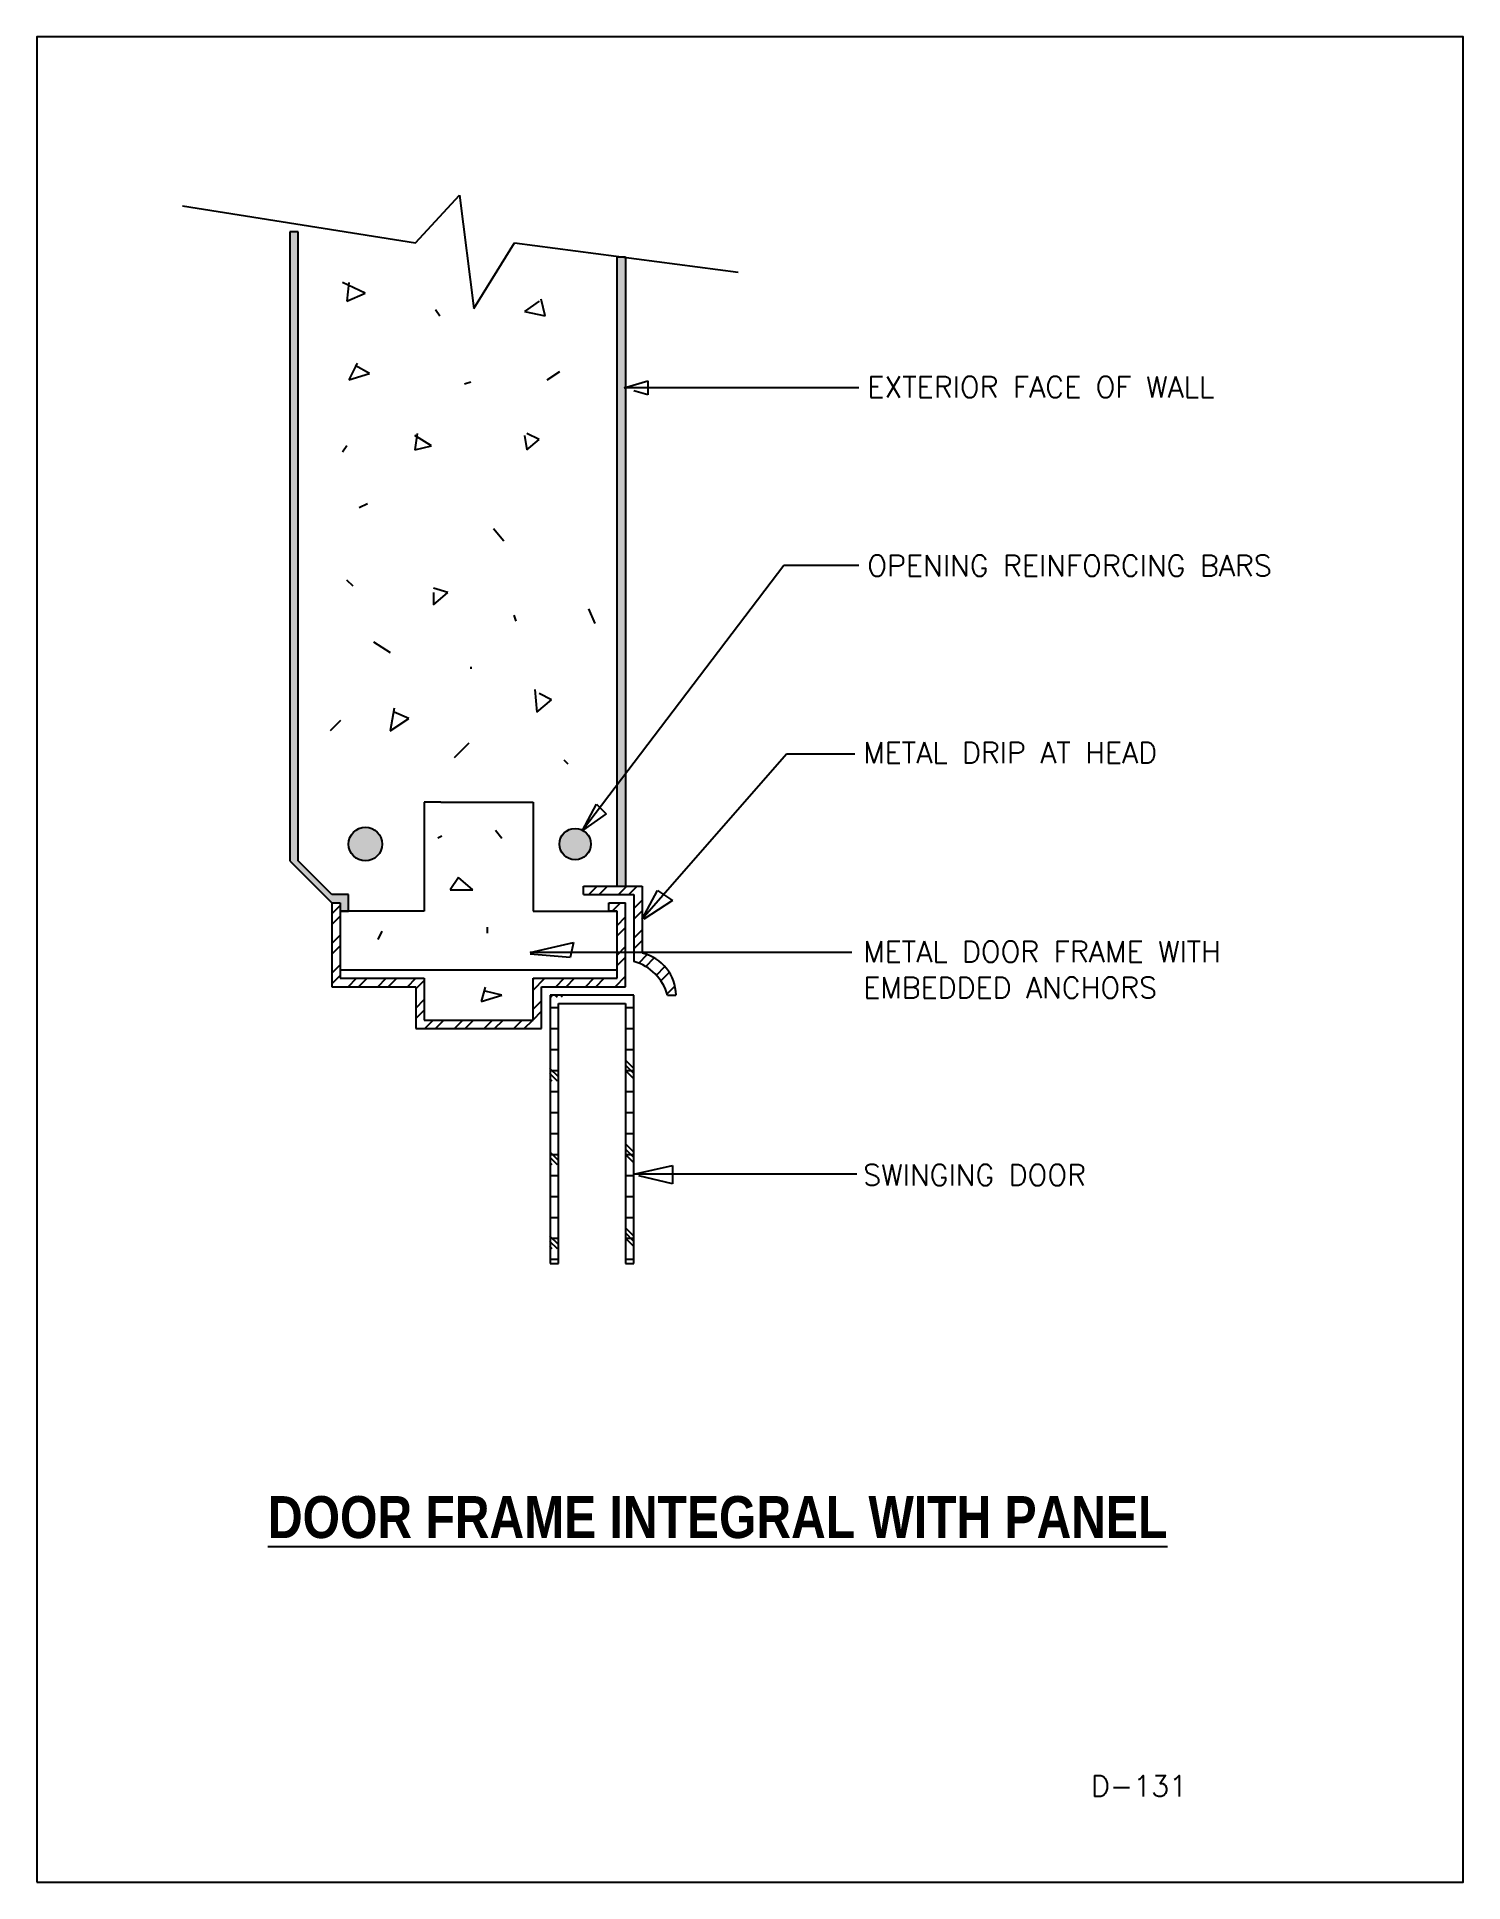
# Model space of a CAD drawing. Extents: x 0 to 8.5, y 0 to 11.
import ezdxf

# ---------------------------------------------------------------- set-up
doc = ezdxf.new("R2010")
doc.units = 0
doc.header["$MEASUREMENT"] = 0
doc.layers.get('0').update_dxf_attribs({"linetype": 'CONTINUOUS'})
doc.styles.get("Standard").update_dxf_attribs({"font": 'simplex.shx'})
pattern_1 = [(45, (-1.24174, 0.58774), (-0.0883883, 0.0883883), []), (45, (-1.24174, 0.65024), (-0.0883883, 0.0883883), [])]

msp = doc.modelspace()

# ---------------------------------------------------------------- hatches: boundary and pattern name
at = {"linetype": 'Continuous'}
h = msp.add_hatch(color=256, dxfattribs=at)
h.paths.add_polyline_path([(1.558, 9.838), (1.508, 9.838), (1.508, 6.088), (1.758, 5.838), (1.808, 5.838), (1.808, 5.788), (1.858, 5.788), (1.858, 5.838), (1.858, 5.888), (1.758, 5.888), (1.558, 6.088)])
h.paths.add_polyline_path([(3.508, 9.688), (3.458, 9.688), (3.458, 5.938), (3.508, 5.938)])
h = msp.add_hatch(color=256, dxfattribs=at)
h.paths.add_polyline_path([(2.058, 6.188, 1), (1.858, 6.188, 1)])
h.paths.add_polyline_path([(3.302, 6.188, 1), (3.115, 6.188, 1)])
h = msp.add_hatch(dxfattribs=at)
h.set_pattern_fill('STEEL', color=256, style=0)
h.set_pattern_definition(pattern_1)
h.paths.add_polyline_path([(1.758, 5.338), (2.258, 5.338), (2.258, 5.088), (3.008, 5.088), (3.008, 5.338), (3.508, 5.338), (3.508, 5.838), (3.408, 5.838), (3.408, 5.788), (3.458, 5.788), (3.458, 5.388), (2.958, 5.388), (2.958, 5.138), (2.308, 5.138), (2.308, 5.388), (1.808, 5.388), (1.808, 5.838), (1.758, 5.838)])
h = msp.add_hatch(dxfattribs=at)
h.set_pattern_fill('STEEL', color=256, style=0)
h.set_pattern_definition(pattern_1)
h.paths.add_polyline_path([(3.758, 5.288), (3.808, 5.288, 0.343108), (3.608, 5.538), (3.608, 5.938), (3.258, 5.938), (3.258, 5.888), (3.558, 5.888), (3.558, 5.488, -0.265564)])
h = msp.add_hatch(dxfattribs=at)
h.set_pattern_fill('CORK', color=256, style=0)
h.set_pattern_definition([(0, (-1.24174, 0.58774), (0, 0.125), []), (135, (-1.17924, 0.52524), (-0.25, -0.25), [0.176777, -0.176777]), (135, (-1.148, 0.52524), (-0.25, -0.25), [0.176777, -0.176777]), (135, (-1.11674, 0.52524), (-0.25, -0.25), [0.176777, -0.176777])])
h.paths.add_polyline_path([(3.508, 3.688), (3.558, 3.688), (3.558, 5.288), (3.058, 5.288), (3.058, 3.688), (3.108, 3.688), (3.108, 5.238), (3.508, 5.238)])

# ---------------------------------------------------------------- linework, layer by layer
for p, q in [((2.256, 9.773), (2.518, 10.057)), ((2.518, 10.057), (2.605, 9.38)), ((0.867, 9.992), (2.256, 9.773)), ((1.508, 9.838), (1.508, 6.088)), ((1.558, 9.838), (1.508, 9.838)), ((1.558, 6.088), (1.558, 9.838)), ((2.605, 9.38), (2.846, 9.773)), ((2.846, 9.773), (4.18, 9.598)), ((3.458, 5.938), (3.458, 9.688)), ((3.458, 9.688), (3.508, 9.688)), ((3.508, 9.688), (3.508, 5.938)), ((1.957, 9.473), (1.822, 9.535)), ((1.859, 9.535), (1.847, 9.424)), ((1.847, 9.424), (1.957, 9.473)), ((2.376, 9.375), (2.401, 9.338)), ((2.993, 9.424), (2.906, 9.363)), ((2.906, 9.363), (3.03, 9.338)), ((3.03, 9.338), (3.005, 9.436)), ((1.908, 9.055), (1.859, 8.956)), ((1.982, 8.993), (1.896, 9.042)), ((1.859, 8.956), (1.982, 8.993)), ((2.549, 8.932), (2.586, 8.944)), ((3.042, 8.956), (3.116, 9.006)), ((3.5, 8.907), (3.641, 8.949)), ((3.641, 8.949), (3.641, 8.866)), ((4.899, 8.907), (3.5, 8.907)), ((3.641, 8.866), (3.558, 8.891)), ((2.266, 8.636), (2.253, 8.538)), ((2.352, 8.562), (2.253, 8.624)), ((2.906, 8.624), (2.919, 8.538)), ((2.993, 8.599), (2.919, 8.636)), ((2.919, 8.538), (2.993, 8.599)), ((1.847, 8.562), (1.822, 8.525)), ((2.253, 8.538), (2.352, 8.562)), ((1.97, 8.217), (1.921, 8.193)), ((2.721, 8.07), (2.783, 7.996)), ((4.452, 7.849), (3.252, 6.27)), ((4.899, 7.849), (4.452, 7.849)), ((1.884, 7.725), (1.847, 7.762)), ((2.45, 7.688), (2.364, 7.713)), ((2.364, 7.688), (2.364, 7.614)), ((2.364, 7.614), (2.45, 7.688)), ((2.857, 7.516), (2.845, 7.553)), ((3.288, 7.59), (3.325, 7.503)), ((2.007, 7.393), (2.105, 7.331)), ((2.586, 7.245), (2.586, 7.232)), ((2.968, 7.109), (2.98, 6.974)), ((2.98, 6.974), (3.066, 7.048)), ((3.066, 7.048), (2.993, 7.085)), ((2.13, 6.999), (2.105, 6.863)), ((2.105, 6.863), (2.216, 6.937)), ((2.216, 6.937), (2.13, 6.974)), ((1.81, 6.925), (1.748, 6.863)), ((2.574, 6.789), (2.487, 6.703)), ((4.468, 6.725), (3.608, 5.741)), ((4.874, 6.725), (4.468, 6.725)), ((3.14, 6.691), (3.165, 6.666)), ((2.408, 6.438), (2.308, 6.438)), ((2.308, 6.438), (2.308, 5.788)), ((2.408, 6.438), (2.958, 6.438)), ((2.958, 6.438), (2.958, 5.788)), ((3.252, 6.27), (3.335, 6.427)), ((3.335, 6.427), (3.393, 6.369)), ((2.734, 6.272), (2.771, 6.223)), ((3.393, 6.369), (3.252, 6.27)), ((2.413, 6.235), (2.389, 6.223)), ((1.508, 6.088), (1.758, 5.838)), ((1.758, 5.888), (1.558, 6.088)), ((2.512, 5.989), (2.463, 5.915)), ((2.598, 5.915), (2.512, 5.989)), ((1.858, 5.888), (1.758, 5.888)), ((1.758, 5.838), (1.758, 5.338)), ((1.758, 5.838), (1.808, 5.838)), ((1.808, 5.838), (1.808, 5.388)), ((1.858, 5.838), (1.858, 5.888)), ((1.858, 5.788), (1.858, 5.838)), ((2.463, 5.915), (2.598, 5.915)), ((3.258, 5.888), (3.258, 5.938)), ((3.258, 5.938), (3.608, 5.938)), ((3.258, 5.888), (3.558, 5.888)), ((3.408, 5.788), (3.408, 5.838)), ((3.408, 5.838), (3.508, 5.838)), ((3.508, 5.338), (3.508, 5.838)), ((3.558, 5.888), (3.558, 5.488)), ((3.608, 5.938), (3.608, 5.538)), ((3.608, 5.741), (3.698, 5.911)), ((3.788, 5.851), (3.618, 5.741)), ((3.698, 5.911), (3.788, 5.851)), ((1.808, 5.788), (1.858, 5.788)), ((2.308, 5.788), (1.808, 5.788)), ((2.958, 5.788), (3.458, 5.788)), ((3.458, 5.788), (3.408, 5.788)), ((3.458, 5.388), (3.458, 5.788)), ((2.056, 5.669), (2.031, 5.619)), ((2.684, 5.693), (2.684, 5.656)), ((2.939, 5.541), (3.198, 5.601)), ((4.857, 5.541), (2.939, 5.541)), ((3.178, 5.512), (2.939, 5.531)), ((3.198, 5.601), (3.178, 5.512)), ((1.808, 5.438), (3.458, 5.438)), ((1.758, 5.338), (2.258, 5.338)), ((1.808, 5.388), (2.308, 5.388)), ((2.258, 5.338), (2.258, 5.088)), ((2.308, 5.388), (2.308, 5.138)), ((2.672, 5.336), (2.648, 5.25)), ((2.648, 5.25), (2.771, 5.287)), ((2.771, 5.287), (2.672, 5.312)), ((2.958, 5.138), (2.958, 5.388)), ((2.958, 5.388), (3.458, 5.388)), ((3.008, 5.088), (3.008, 5.338)), ((3.008, 5.338), (3.508, 5.338)), ((3.058, 5.288), (3.058, 3.688)), ((3.558, 5.288), (3.058, 5.288)), ((3.558, 3.688), (3.558, 5.288)), ((3.758, 5.288), (3.808, 5.288)), ((3.108, 3.688), (3.108, 5.238)), ((3.108, 5.238), (3.508, 5.238)), ((3.508, 5.238), (3.508, 3.688)), ((2.258, 5.088), (3.008, 5.088)), ((2.308, 5.138), (2.958, 5.138)), ((3.558, 4.221), (3.788, 4.271)), ((4.887, 4.221), (3.558, 4.221)), ((3.788, 4.162), (3.588, 4.211)), ((3.788, 4.271), (3.788, 4.162)), ((3.058, 3.688), (3.108, 3.688)), ((3.508, 3.688), (3.558, 3.688))]:
    msp.add_line(p, q, dxfattribs=at)
msp.add_lwpolyline([(0, 0), (8.5, 0), (8.5, 11), (0, 11)], close=True, dxfattribs=at)
for centre, radius in [((1.958, 6.188), 0.1), ((3.208, 6.188), 0.0938)]:
    msp.add_circle(centre, radius, dxfattribs=at)
for centre, radius, start, end in [((3.548, 5.284), 0.261, 0.7848, 76.5348), ((3.483, 5.213), 0.285, 15.2551, 74.7449)]:
    msp.add_arc(centre, radius, start, end, dxfattribs=at)

# ---------------------------------------------------------------- texts
for s, p in [('EXTERIOR FACE OF WALL', (4.949, 8.851)), ('OPENING REINFORCING BARS', (4.949, 7.785)), ('METAL DRIP AT HEAD', (4.924, 6.671)), ('METAL DOOR FRAME WITH', (4.924, 5.484)), ('EMBEDDED ANCHORS', (4.924, 5.27)), ('SWINGING DOOR', (4.924, 4.152)), ('D-131', (6.282, 0.511))]:
    msp.add_text(s, height=0.125, dxfattribs=at).set_placement(p)
at = {"linetype": 'Continuous', "insert": (1.377, 2.301), "char_height": 0.25, "width": 7.625, "attachment_point": 1}
msp.add_mtext('{\\fTechnicBold|b0|i0|c2|p2;\\LDOOR FRAME INTEGRAL WITH PANEL}', dxfattribs=at)

doc.saveas('drawing.dxf')
